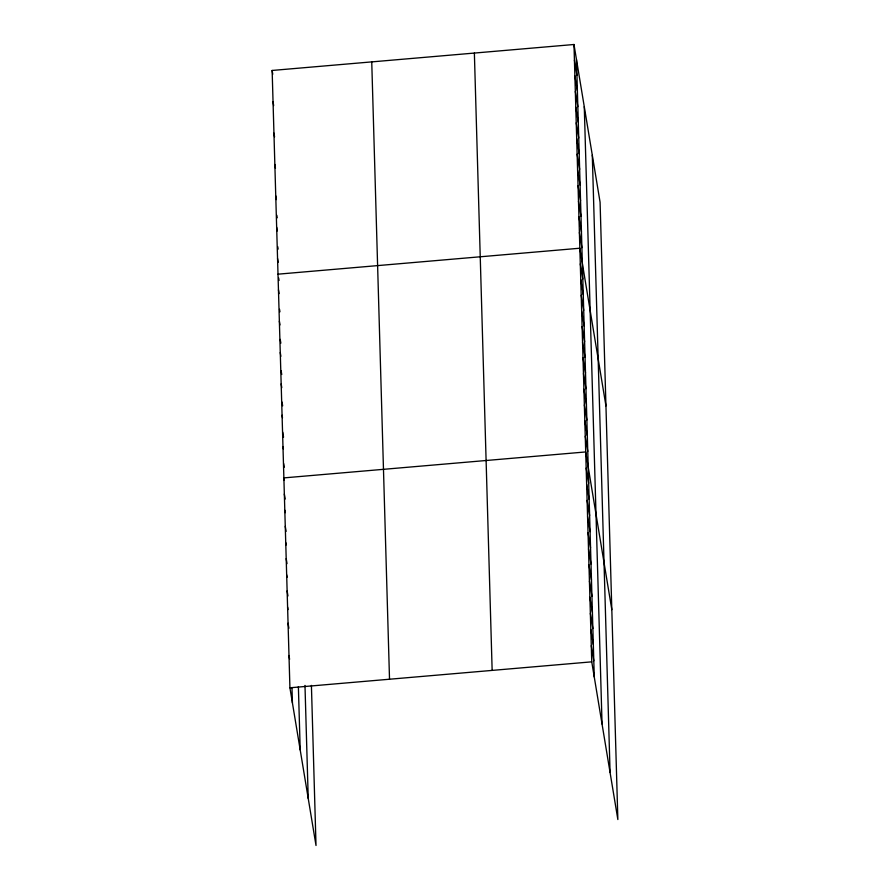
<?xml version="1.0" encoding="UTF-8"?>
<svg xmlns="http://www.w3.org/2000/svg" width="890" height="890" viewBox="0 0 890 890"><rect width="100%" height="100%" fill="white"/><g stroke="black" fill="none" stroke-linecap="round" stroke-linejoin="round"><path stroke-width="1.33" d="M311.411 685.389L316.017 845.5L289.918 687.792L272.14 70.455L573.983 44.5L600.082 202.208L617.86 819.545L591.75 661.837L573.983 44.5M278.003 274.176L579.846 248.221L605.957 405.929M289.918 687.792L591.75 661.837M574.428 60.175L576.931 75.294M574.884 75.839L577.388 90.969M575.329 91.514L577.832 106.644M575.785 107.178L578.289 122.308M576.231 122.853L578.734 137.983M576.687 138.529L579.19 153.659M577.143 154.192L579.646 169.322M577.588 169.868L580.091 184.998M578.044 185.543L580.547 200.662M578.489 201.207L580.992 216.337M578.945 216.882L581.448 232.012M579.39 232.546L581.893 247.676M580.291 263.896L582.805 279.026M580.747 279.56L583.25 294.69M581.203 295.235L583.707 310.365M581.648 310.91L584.152 326.029M582.105 326.574L584.608 341.704M582.549 342.25L585.053 357.38M583.006 357.914L585.509 373.043M583.451 373.589L585.954 388.719M583.907 389.264L586.41 404.383M584.363 404.928L586.866 420.058M584.808 420.603L587.311 435.733M585.264 436.278L587.767 451.397M611.819 609.65L585.709 451.942L283.865 477.897L284.288 480.411M586.176 468.096L588.679 483.214M586.644 484.238L589.147 499.368M587.111 500.38L589.614 515.51M587.567 516.523L590.07 531.653M588.034 532.676L590.537 547.806M588.501 548.818L591.005 563.949M588.969 564.961L591.472 580.091M589.436 581.114L591.939 596.233M589.892 597.257L592.395 612.387M590.359 613.399L592.862 628.529M590.827 629.553L593.33 644.672M591.294 645.695L593.797 660.825M272.14 70.455L272.763 74.226M273.041 101.794L273.664 105.576M273.942 133.133L274.565 136.915M274.843 164.472L275.466 168.255M275.744 195.811L276.367 199.594M276.823 215.269L277.235 217.794M276.645 227.161L277.28 230.944M277.724 246.608L278.147 249.133M277.546 258.501L278.181 262.283M278.626 277.958L279.048 280.472M278.459 289.84L279.082 293.622M279.527 309.297L279.95 311.811M279.36 321.179L279.983 324.961M280.228 339.379L280.851 343.162M280.261 352.529L280.884 356.311M281.129 370.718L281.752 374.501M281.162 383.868L281.785 387.651M282.03 402.058L282.653 405.84M282.063 415.207L282.486 417.733M282.72 432.139L283.554 437.179M282.964 446.546L283.387 449.072M283.621 463.479L284.255 467.261M284.333 494.039L285.167 499.079M284.8 510.181L285.212 512.707M285.267 526.335L286.102 531.375M285.723 542.477L286.146 545.003M286.191 558.62L287.025 563.67M286.658 574.773L287.081 577.287M287.125 590.915L287.959 595.955M287.592 607.058L288.004 609.583M288.049 623.2L288.883 628.251M288.983 655.496L289.606 659.279M592.295 155.16L610.073 772.498M584.274 106.678L602.052 724.015M576.486 59.63L594.264 676.967M474.37 53.066L492.148 670.404M371.742 61.888L389.52 679.226M304.981 685.422L308.229 798.452M298.384 686.735L300.208 749.97M291.987 688.115L292.421 702.922"/></g></svg>
